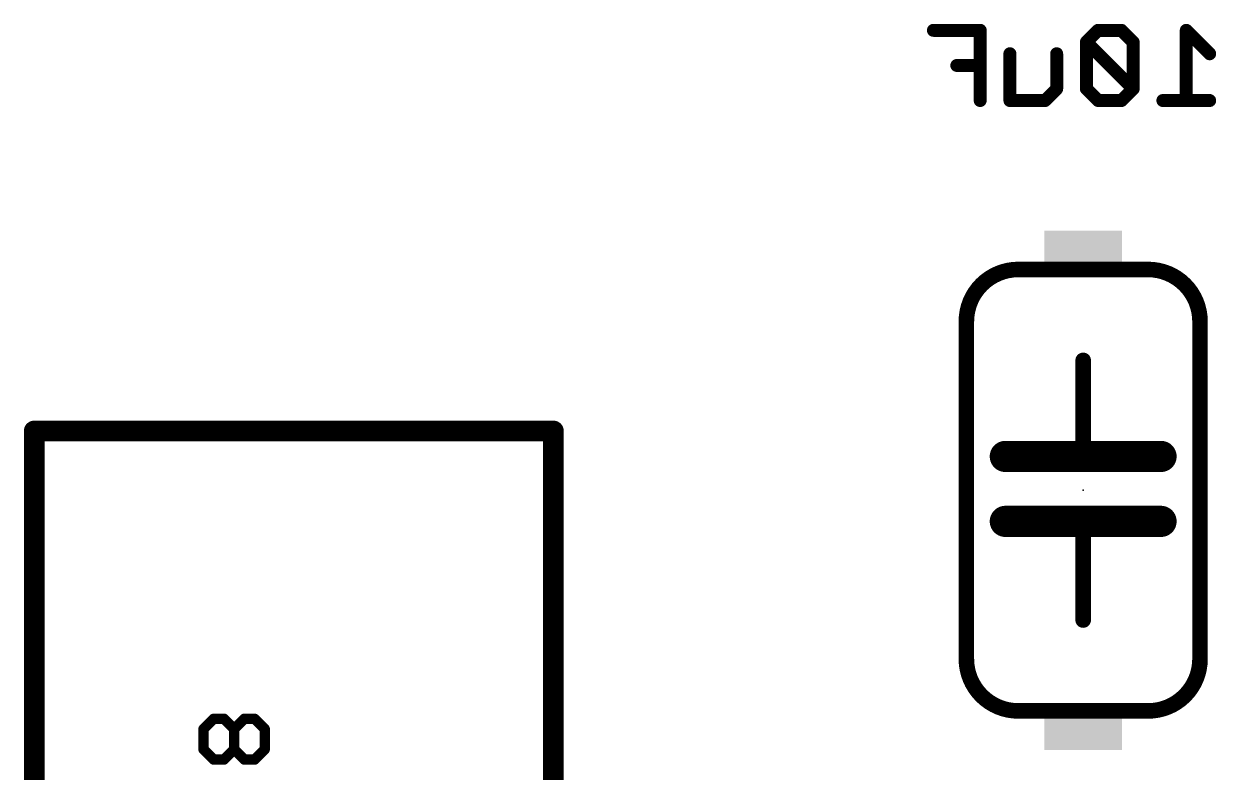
# Model space of a CAD drawing. Extents: x 0 to 100, y 1 to 103.
# Drawn here: x 21.99 to 33.66, y 92.2 to 99.52 of the extents above; entities that cross this region are included whole.
import ezdxf

# ---------------------------------------------------------------- set-up
doc = ezdxf.new("R2010")
doc.units = 0
for name, color, linetype in [('22', 253, 'CONTINUOUS'), ('24', 7, 'CONTINUOUS'), ('28', 253, 'CONTINUOUS'), ('52', 253, 'CONTINUOUS')]:
    doc.layers.add(name, color=color, linetype=linetype)

# ---------------------------------------------------------------- blocks, each defined once
blk = doc.blocks.new('RECT')
blk.add_solid([(-0.5, -0.5), (0.5, -0.5), (-0.5, 0.5), (0.5, 0.5)])

msp = doc.modelspace()

# ---------------------------------------------------------------- linework, layer by layer
at = {"layer": '22'}
for points, const_width in [([(31.7234, 97.1126, 0.4142), (31.2154, 96.6046)], 0.1524), ([(31.7234, 97.0745, 1), (31.7234, 97.1507)], 0.0762), ([(33.5014, 96.6046, 0.4142), (32.9934, 97.1126)], 0.1524), ([(32.9934, 97.1507, 1), (32.9934, 97.0745)], 0.0762), ([(31.2535, 96.6046, 1), (31.1773, 96.6046)], 0.0762), ([(31.1773, 96.6046, 1), (31.2535, 96.6046)], 0.0762), ([(33.5395, 96.6046, 1), (33.4633, 96.6046)], 0.0762), ([(33.4633, 96.6046, 1), (33.5395, 96.6046)], 0.0762), ([(32.3965, 96.2236, 1), (32.3203, 96.2236)], 0.0762), ([(22.0946, 95.5832, 1), (22.0946, 95.4816)], 0.1016), ([(22.1454, 95.5324, 1), (22.0438, 95.5324)], 0.1016), ([(27.2254, 95.5324, 1), (27.1238, 95.5324)], 0.1016), ([(27.1746, 95.4816, 1), (27.1746, 95.5832)], 0.1016), ([(31.5964, 95.36, 1), (31.5964, 95.2076)], 0.1524), ([(32.3584, 95.36, 1), (32.3584, 95.2076)], 0.1524), ([(32.3584, 95.2076, 1), (32.3584, 95.36)], 0.1524), ([(33.1204, 95.2076, 1), (33.1204, 95.36)], 0.1524), ([(32.3203, 95.2838, 1), (32.3965, 95.2838)], 0.0762), ([(31.5964, 94.725, 1), (31.5964, 94.5726)], 0.1524), ([(32.3584, 94.725, 1), (32.3584, 94.5726)], 0.1524), ([(32.3584, 94.5726, 1), (32.3584, 94.725)], 0.1524), ([(33.1204, 94.5726, 1), (33.1204, 94.725)], 0.1524), ([(32.3965, 94.6488, 1), (32.3203, 94.6488)], 0.0762), ([(32.3203, 93.6836, 1), (32.3965, 93.6836)], 0.0762), ([(31.2154, 93.3026, 0.4142), (31.7234, 92.7946)], 0.1524), ([(31.2535, 93.3026, 1), (31.1773, 93.3026)], 0.0762), ([(31.1773, 93.3026, 1), (31.2535, 93.3026)], 0.0762), ([(32.9934, 92.7946, 0.4142), (33.5014, 93.3026)], 0.1524), ([(33.5395, 93.3026, 1), (33.4633, 93.3026)], 0.0762), ([(33.4633, 93.3026, 1), (33.5395, 93.3026)], 0.0762), ([(31.7234, 92.7565, 1), (31.7234, 92.8327)], 0.0762), ([(32.9934, 92.8327, 1), (32.9934, 92.7565)], 0.0762)]:
    msp.add_lwpolyline(points, format="xyb", dxfattribs=dict(at, const_width=const_width))
for points, const_width in [([(31.2154, 96.6046), (31.2154, 93.3026)], 0.1524), ([(33.5014, 96.6046), (33.5014, 93.3026)], 0.1524), ([(32.3584, 96.2236), (32.3584, 95.2838)], 0.1524), ([(27.1746, 95.5324), (22.0946, 95.5324)], 0.2032), ([(22.0946, 85.3724), (22.0946, 95.5324)], 0.2032), ([(27.1746, 85.3724), (27.1746, 95.5324)], 0.2032), ([(32.3584, 95.2838), (31.5964, 95.2838)], 0.3048), ([(33.1204, 95.2838), (32.3584, 95.2838)], 0.3048), ([(32.3584, 94.6488), (31.5964, 94.6488)], 0.3048), ([(33.1204, 94.6488), (32.3584, 94.6488)], 0.3048), ([(32.3584, 93.6836), (32.3584, 94.6488)], 0.1524)]:
    msp.add_lwpolyline(points, dxfattribs=dict(at, const_width=const_width))
at = {"layer": '24'}
msp.add_point((32.3584, 94.9536), dxfattribs=at)
at = {"layer": '28'}
for points, const_width in [([(31.3507, 99.4515), (30.8931, 99.4515)], 0.127), ([(31.3507, 98.7651), (31.3507, 99.4515)], 0.127), ([(32.5043, 99.4515), (32.3899, 99.3371)], 0.127), ([(32.7331, 99.4515), (32.5043, 99.4515)], 0.127), ([(32.8475, 99.3371), (32.7331, 99.4515)], 0.127), ([(33.5959, 99.2227), (33.3671, 99.4515)], 0.127), ([(33.3671, 99.4515), (33.3671, 98.7651)], 0.127), ([(32.3899, 99.3371), (32.3899, 98.8795)], 0.127), ([(32.8475, 98.8795), (32.3899, 99.3371)], 0.127), ([(32.8475, 98.8795), (32.8475, 99.3371)], 0.127), ([(31.6415, 98.7651), (31.6415, 99.2227)], 0.127), ([(32.0991, 99.2227), (32.0991, 98.8795)], 0.127), ([(31.3507, 99.1083), (31.1219, 99.1083)], 0.127), ([(32.0991, 98.8795), (31.9847, 98.7651)], 0.127), ([(32.3899, 98.8795), (32.5043, 98.7651)], 0.127), ([(32.7331, 98.7651), (32.8475, 98.8795)], 0.127), ([(31.9847, 98.7651), (31.6415, 98.7651)], 0.127), ([(32.5043, 98.7651), (32.7331, 98.7651)], 0.127), ([(33.5959, 98.7651), (33.1383, 98.7651)], 0.127), ([(23.851, 92.7179), (23.7512, 92.6181)], 0.1016), ([(23.9508, 92.7179), (23.851, 92.7179)], 0.1016), ([(24.0507, 92.6181), (23.9508, 92.7179)], 0.1016), ([(24.1505, 92.7179), (24.0507, 92.6181)], 0.1016), ([(24.2503, 92.7179), (24.1505, 92.7179)], 0.1016), ([(24.3501, 92.6181), (24.2503, 92.7179)], 0.1016), ([(23.7512, 92.6181), (23.7512, 92.4185)], 0.1016), ([(24.0507, 92.4185), (24.0507, 92.6181)], 0.1016), ([(24.3501, 92.4185), (24.3501, 92.6181)], 0.1016), ([(23.7512, 92.4185), (23.851, 92.3186)], 0.1016), ([(23.9508, 92.3186), (24.0507, 92.4185)], 0.1016), ([(24.0507, 92.4185), (24.1505, 92.3186)], 0.1016), ([(24.2503, 92.3186), (24.3501, 92.4185)], 0.1016), ([(23.851, 92.3186), (23.9508, 92.3186)], 0.1016), ([(24.1505, 92.3186), (24.2503, 92.3186)], 0.1016)]:
    msp.add_lwpolyline(points, dxfattribs=dict(at, const_width=const_width))
for points, const_width in [([(30.8931, 99.4832, 1), (30.8931, 99.4197)], 0.0635), ([(31.3824, 99.4515, 1), (31.3189, 99.4515)], 0.0635), ([(31.3507, 99.4197, 1), (31.3507, 99.4832)], 0.0635), ([(32.5043, 99.4832, 1), (32.5043, 99.4197)], 0.0635), ([(32.5267, 99.429, 1), (32.4818, 99.4739)], 0.0635), ([(32.7555, 99.4739, 1), (32.7106, 99.429)], 0.0635), ([(32.7331, 99.4197, 1), (32.7331, 99.4832)], 0.0635), ([(33.3989, 99.4515, 1), (33.3354, 99.4515)], 0.0635), ([(33.3896, 99.4739, 1), (33.3447, 99.429)], 0.0635), ([(32.4216, 99.3371, 1), (32.3581, 99.3371)], 0.0635), ([(32.4123, 99.3595, 1), (32.3674, 99.3146)], 0.0635), ([(32.8792, 99.3371, 1), (32.8157, 99.3371)], 0.0635), ([(31.6732, 99.2227, 1), (31.6097, 99.2227)], 0.0635), ([(32.1308, 99.2227, 1), (32.0673, 99.2227)], 0.0635), ([(32.3674, 99.3595, 1), (32.4123, 99.3146)], 0.0635), ([(32.825, 99.3146, 1), (32.8699, 99.3595)], 0.0635), ([(31.1219, 99.14, 1), (31.1219, 99.0765)], 0.0635), ([(31.3507, 99.0765, 1), (31.3507, 99.14)], 0.0635), ([(33.5734, 99.2002, 1), (33.6184, 99.2451)], 0.0635), ([(32.1215, 98.857, 1), (32.0766, 98.9019)], 0.0635), ([(32.4123, 98.9019, 1), (32.3674, 98.857)], 0.0635), ([(32.825, 98.857, 1), (32.8699, 98.9019)], 0.0635), ([(32.8699, 98.857, 1), (32.825, 98.9019)], 0.0635), ([(31.6415, 98.7969, 1), (31.6415, 98.7334)], 0.0635), ([(31.9622, 98.7876, 1), (32.0071, 98.7426)], 0.0635), ([(31.9847, 98.7334, 1), (31.9847, 98.7969)], 0.0635), ([(32.0673, 98.8795, 1), (32.1308, 98.8795)], 0.0635), ([(32.3581, 98.8795, 1), (32.4216, 98.8795)], 0.0635), ([(32.5043, 98.7969, 1), (32.5043, 98.7334)], 0.0635), ([(32.4818, 98.7426, 1), (32.5267, 98.7876)], 0.0635), ([(32.7106, 98.7876, 1), (32.7555, 98.7426)], 0.0635), ([(32.7331, 98.7334, 1), (32.7331, 98.7969)], 0.0635), ([(32.8157, 98.8795, 1), (32.8792, 98.8795)], 0.0635), ([(33.1383, 98.7969, 1), (33.1383, 98.7334)], 0.0635), ([(33.5959, 98.7334, 1), (33.5959, 98.7969)], 0.0635), ([(31.3189, 98.7651, 1), (31.3824, 98.7651)], 0.0635), ([(31.6097, 98.7651, 1), (31.6732, 98.7651)], 0.0635), ([(33.3354, 98.7651, 1), (33.3989, 98.7651)], 0.0635), ([(23.851, 92.7433, 1), (23.851, 92.6925)], 0.0508), ([(23.869, 92.7, 1), (23.8331, 92.7359)], 0.0508), ([(23.9688, 92.7359, 1), (23.9329, 92.7)], 0.0508), ([(23.9508, 92.6925, 1), (23.9508, 92.7433)], 0.0508), ([(24.1505, 92.7433, 1), (24.1505, 92.6925)], 0.0508), ([(24.1684, 92.7, 1), (24.1325, 92.7359)], 0.0508), ([(24.2683, 92.7359, 1), (24.2323, 92.7)], 0.0508), ([(24.2503, 92.6925, 1), (24.2503, 92.7433)], 0.0508), ([(23.7332, 92.6361, 1), (23.7692, 92.6001)], 0.0508), ([(23.7766, 92.6181, 1), (23.7258, 92.6181)], 0.0508), ([(24.0327, 92.6361, 1), (24.0686, 92.6001)], 0.0508), ([(24.0761, 92.6181, 1), (24.0253, 92.6181)], 0.0508), ([(24.0327, 92.6001, 1), (24.0686, 92.6361)], 0.0508), ([(24.3755, 92.6181, 1), (24.3247, 92.6181)], 0.0508), ([(24.3321, 92.6001, 1), (24.3681, 92.6361)], 0.0508), ([(23.7692, 92.4364, 1), (23.7332, 92.4005)], 0.0508), ([(23.7258, 92.4185, 1), (23.7766, 92.4185)], 0.0508), ([(24.0686, 92.4364, 1), (24.0327, 92.4005)], 0.0508), ([(24.0253, 92.4185, 1), (24.0761, 92.4185)], 0.0508), ([(24.0686, 92.4005, 1), (24.0327, 92.4364)], 0.0508), ([(24.3247, 92.4185, 1), (24.3755, 92.4185)], 0.0508), ([(24.3681, 92.4005, 1), (24.3321, 92.4364)], 0.0508), ([(23.851, 92.344, 1), (23.851, 92.2932)], 0.0508), ([(23.8331, 92.3007, 1), (23.869, 92.3366)], 0.0508), ([(23.9329, 92.3366, 1), (23.9688, 92.3007)], 0.0508), ([(23.9508, 92.2932, 1), (23.9508, 92.344)], 0.0508), ([(24.1505, 92.344, 1), (24.1505, 92.2932)], 0.0508), ([(24.1325, 92.3007, 1), (24.1684, 92.3366)], 0.0508), ([(24.2323, 92.3366, 1), (24.2683, 92.3007)], 0.0508), ([(24.2503, 92.2932, 1), (24.2503, 92.344)], 0.0508)]:
    msp.add_lwpolyline(points, format="xyb", dxfattribs=dict(at, const_width=const_width))
at = {"layer": '52', "const_width": 0.1524}
for points in [[(31.7234, 97.1126), (32.9934, 97.1126)], [(31.7234, 92.7946), (32.9934, 92.7946)]]:
    msp.add_lwpolyline(points, dxfattribs=at)
at = {"layer": '52', "const_width": 0.0762}
for points in [[(31.7234, 97.1507, 1), (31.7234, 97.0745)], [(32.9934, 97.0745, 1), (32.9934, 97.1507)], [(31.7234, 92.8327, 1), (31.7234, 92.7565)], [(32.9934, 92.7565, 1), (32.9934, 92.8327)]]:
    msp.add_lwpolyline(points, format="xyb", dxfattribs=at)

# ---------------------------------------------------------------- block references
at = {"layer": '52', "xscale": 0.381, "yscale": 0.762, "rotation": 90}
for p in [(32.3584, 97.3031), (32.3584, 92.6041)]:
    msp.add_blockref('RECT', p, dxfattribs=at)

doc.saveas('drawing.dxf')
